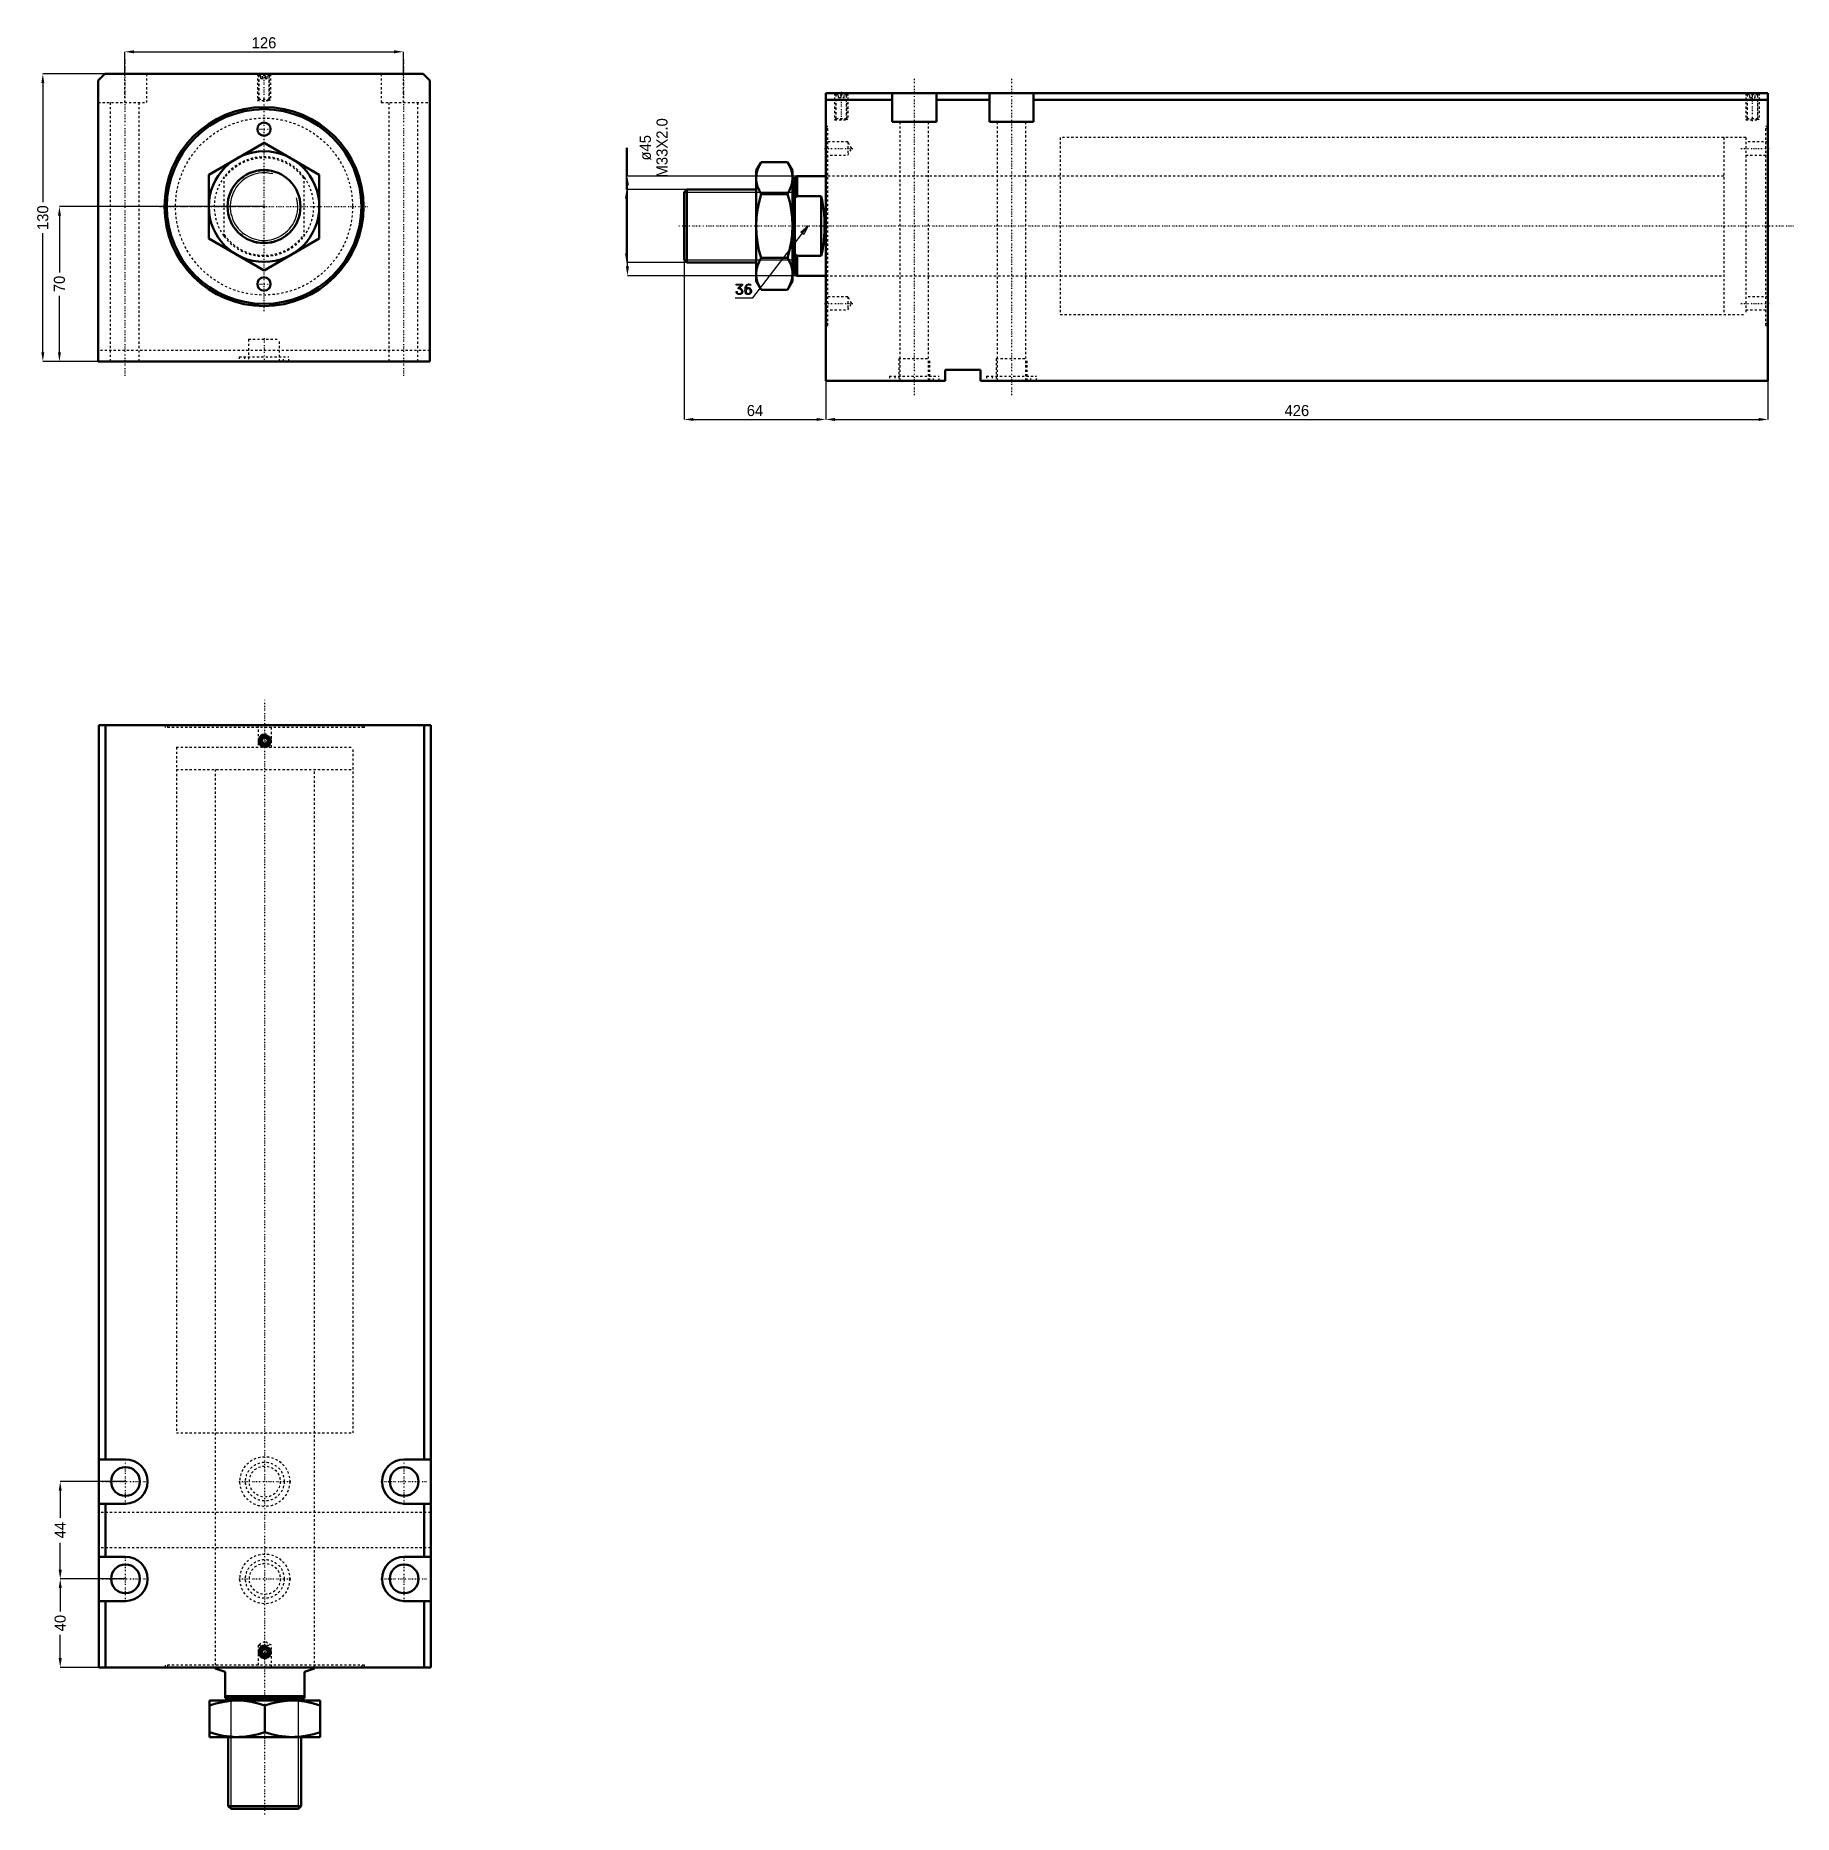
# Model space of a CAD drawing. Header units: millimetres. Extents: x -103 to 691, y -727 to 77.
import ezdxf

# ---------------------------------------------------------------- set-up
doc = ezdxf.new("R2010")
doc.units = ezdxf.units.MM
doc.linetypes.add('Center', pattern=[1.5, 0.45, -0.5, 0.05, -0.5])
doc.linetypes.add('Dashed', pattern=[2, 1, -1])
for name, color, linetype, lineweight in [('2d ConnectionPoints', 7, 'Continuous', 50), ('AM_0', 7, 'Continuous', 50), ('AM_5', 3, 'Continuous', 25), ('AM_7', 7, 'Center', 25), ('AM_9', 6, 'Dashed', 25)]:
    doc.layers.add(name, color=color, linetype=linetype, lineweight=lineweight)
doc.dimstyles.new('ISO-25', dxfattribs={"dimtxt": 2.5, "dimasz": 2.5, "dimexe": 1.25, "dimexo": 0.625, "dimtad": 1, "dimtxsty": 'Standard', "dimcen": 2.5, "dimadec": 0, "dimazin": 0, "dimtfac": 1, "dimtmove": 0, "dimatfit": 3, "dimfxl": 0, "dimarcsym": 0})

# ---------------------------------------------------------------- blocks, each defined once
blk = doc.blocks.new('1_JECX_MF_EXLA_80_300_0_rod__0_in_JECX_MF_160_EXLA_80_300_0__0')
at = {"layer": 'AM_0'}
for p, q in [((-25, 14.43), (0, 28.87)), ((0, 28.87), (25, 14.43)), ((-25, -14.43), (-25, 14.43)), ((25, 14.43), (25, -14.43)), ((0, -28.87), (-25, -14.43)), ((25, -14.43), (0, -28.87))]:
    blk.add_line(p, q, dxfattribs=at)
for radius in [25, 16.5]:
    blk.add_circle((0, 0), radius, dxfattribs=at)
at = {"layer": 'AM_5'}
blk.add_arc((0, 0), 15.27, 75, 15, dxfattribs=at)
at = {"layer": 'AM_9'}
for p, q in [((-18, -13.5), (-18, 13.5)), ((18, 13.5), (18, -13.5))]:
    blk.add_line(p, q, dxfattribs=at)
for points in [[(-18, 13.5), (-19.11, 11.88), (-20.07, 10.17), (-20.88, 8.38), (-21.53, 6.53), (-22.02, 4.63), (-22.34, 2.69), (-22.49, 0.73), (-22.47, -1.23), (-22.27, -3.18), (-21.91, -5.11), (-21.38, -7), (-20.69, -8.84), (-19.84, -10.61), (-18.84, -12.3), (-18, -13.5)], [(18, -13.5), (19.11, -11.88), (20.07, -10.17), (20.88, -8.38), (21.53, -6.53), (22.02, -4.63), (22.34, -2.69), (22.49, -0.73), (22.47, 1.23), (22.27, 3.18), (21.91, 5.11), (21.38, 7), (20.69, 8.84), (19.84, 10.61), (18.84, 12.3), (18, 13.5)]]:
    blk.add_lwpolyline(points, dxfattribs=at)
blk.add_circle((0, 0), 16.27, dxfattribs=at)
for radius, start, end in [(22.5, 36.8699, 143.1301), (22, 35.0968, 144.9032), (22, 215.0968, 324.9032), (22.5, 216.8699, 323.1301)]:
    blk.add_arc((0, 0), radius, start, end, dxfattribs=at)
blk = doc.blocks.new('2_JECX_MF_EXLA_80_300_0_body__0_in_JECX_MF_160_EXLA_80_300_0__0')
at = {"layer": 'AM_0'}
for p, q in [((-72, 60), (-75, 57)), ((-75, 57), (-75, -70)), ((72, 60), (-72, 60)), ((75, 57), (72, 60)), ((75, -70), (75, 57)), ((-75, -70), (75, -70))]:
    blk.add_line(p, q, dxfattribs=at)
for centre, radius in [((0, 0), 45), ((0, 0), 44), ((0, 35), 3), ((0, -35), 3)]:
    blk.add_circle(centre, radius, dxfattribs=at)
at = {"layer": 'AM_5', "linetype": 'Dashed'}
for p, q in [((-3, 60), (-3, 48)), ((3, 60), (3, 48))]:
    blk.add_line(p, q, dxfattribs=at)
at = {"layer": 'AM_7'}
for p, q in [((-63, 66.5), (-63, -76.5)), ((63, 66.5), (63, -76.5)), ((0, 47.4), (0, 60.6)), ((0, -47.25), (0, 47.25)), ((-3.15, 35), (3.15, 35)), ((-47.25, 0), (47.25, 0)), ((-3.15, -35), (3.15, -35)), ((0, -59.5), (0, -70.5))]:
    blk.add_line(p, q, dxfattribs=at)
at = {"layer": 'AM_9'}
for p, q in [((-63, 47), (-63, 60)), ((-53, 47), (-53, 60)), ((-3, 60), (-2.46, 59.46)), ((-2.46, 59.46), (-2.46, 48.54)), ((-2.46, 59.46), (2.46, 59.46)), ((-1.9, 60), (-2.4, 59.5)), ((-2.4, 59.5), (-2.4, 48)), ((-2.4, 59.5), (2.4, 59.5)), ((-1.44, 58), (-1.44, 60)), ((-1.44, 58), (1.44, 58)), ((-0.72, 58), (-0.72, 60)), ((0.72, 58), (0.72, 60)), ((1.44, 58), (1.44, 60)), ((2.4, 59.5), (1.9, 60)), ((2.4, 48), (2.4, 59.5)), ((2.46, 59.46), (3, 60)), ((2.46, 48.54), (2.46, 59.46)), ((53, 60), (53, 47)), ((63, 47), (63, 60)), ((-2.46, 48.54), (-3, 48)), ((-2.46, 48.54), (2.46, 48.54)), ((3, 48), (2.46, 48.54)), ((-75, 47), (-53, 47)), ((-69.5, 47), (-69.5, -70)), ((-56.5, -70), (-56.5, 47)), ((-3, 48), (3, 48)), ((53, 47), (75, 47)), ((56.5, 47), (56.5, -70)), ((69.5, -70), (69.5, 47)), ((-7, -60), (7, -60)), ((-7, -60), (-7, -70)), ((7, -70), (7, -60)), ((75, -65), (-75, -65)), ((-11.25, -67.9), (11.25, -67.9)), ((-11.25, -67.9), (-11.25, -70)), ((-8.75, -67.9), (-8.75, -70)), ((8.75, -70), (8.75, -67.9)), ((11.25, -70), (11.25, -67.9))]:
    blk.add_line(p, q, dxfattribs=at)
blk.add_circle((0, 0), 40, dxfattribs=at)
blk = doc.blocks.new('*D3')
at = {"layer": 'AM_5', "color": 0, "lineweight": -2}
for p, q in [((-63, 60), (-63, 70)), ((-58.83, 70), (58.83, 70)), ((63, 60), (63, 70))]:
    blk.add_line(p, q, dxfattribs=at)
at = {"layer": 'AM_5', "color": 0}
for points in [[(-58.83, 70.69), (-58.83, 69.31), (-63, 70)], [(58.83, 69.31), (58.83, 70.69), (63, 70)]]:
    blk.add_solid(points, dxfattribs=at)
at = {"layer": 'Defpoints', "color": 0}
for p in [(63, 70), (-63, 60), (63, 60)]:
    blk.add_point(p, dxfattribs=at)
at = {"layer": 'AM_5', "color": 0, "insert": (0, 74.05), "char_height": 5, "attachment_point": 5}
blk.add_mtext('126', dxfattribs=at)
blk = doc.blocks.new('*D4')
at = {"layer": 'AM_5', "color": 0, "lineweight": -2}
for p, q in [((-72, 60), (-100, 60)), ((-100, 55.83), (-100, 1.97)), ((-100, -65.83), (-100, -11.97)), ((-75, -70), (-100, -70))]:
    blk.add_line(p, q, dxfattribs=at)
at = {"layer": 'AM_5', "color": 0}
for points in [[(-99.31, 55.83), (-100.69, 55.83), (-100, 60)], [(-100.69, -65.83), (-99.31, -65.83), (-100, -70)]]:
    blk.add_solid(points, dxfattribs=at)
at = {"layer": 'Defpoints', "color": 0}
for p in [(-72, 60), (-100, -70), (-75, -70)]:
    blk.add_point(p, dxfattribs=at)
at = {"layer": 'AM_5', "color": 0, "insert": (-100, -5), "char_height": 5, "attachment_point": 5, "rotation": 90}
blk.add_mtext('130', dxfattribs=at)
blk = doc.blocks.new('*D5')
at = {"layer": 'AM_5', "color": 0, "lineweight": -2}
for p, q in [((0, 0), (-92.5, 0)), ((-92.5, -4.17), (-92.5, -29.72)), ((-92.5, -65.83), (-92.5, -40.28)), ((-75, -70), (-92.5, -70))]:
    blk.add_line(p, q, dxfattribs=at)
at = {"layer": 'AM_5', "color": 0}
for points in [[(-91.81, -4.17), (-93.19, -4.17), (-92.5, 0)], [(-93.19, -65.83), (-91.81, -65.83), (-92.5, -70)]]:
    blk.add_solid(points, dxfattribs=at)
at = {"layer": 'Defpoints', "color": 0}
for p in [(0, 0), (-92.5, -70), (-75, -70)]:
    blk.add_point(p, dxfattribs=at)
at = {"layer": 'AM_5', "color": 0, "insert": (-92.5, -35), "char_height": 5, "attachment_point": 5, "rotation": 90}
blk.add_mtext('70', dxfattribs=at)
blk = doc.blocks.new('1_JECX_MF_EXLA_80_300_0_rod__0_in_JECX_MF_160_EXLA_80_300_0__4')
at = {"layer": 'AM_0'}
for p, q in [((-22.5, 0), (-22.5, -0.54)), ((22.5, -0.54), (22.5, 0)), ((-18, -2), (-22.5, -0.54)), ((-18, -14), (-18, -2)), ((22.5, -0.54), (18, -2)), ((18, -2), (18, -14)), ((25, -15), (-25, -15)), ((-25, -31.5), (-25, -15)), ((-18, -13), (18, -13)), ((-18, -14), (18, -14)), ((-15.27, -14), (-16.27, -15)), ((16.27, -15), (15.27, -14)), ((25, -15), (25, -31.5)), ((0, -29.27), (0, -17.23)), ((25, -31.5), (-25, -31.5)), ((-16.5, -31.5), (-16.5, -62.77)), ((16.5, -62.77), (16.5, -31.5)), ((-16.5, -62.77), (16.5, -62.77)), ((-16.5, -62.77), (-15.27, -64)), ((-15.27, -64), (15.27, -64)), ((15.27, -64), (16.5, -62.77))]:
    blk.add_line(p, q, dxfattribs=at)
for points in [[(-12.5, -15), (-13.39, -15.01), (-16.31, -15.22), (-19.2, -15.68), (-22.12, -16.36), (-25, -17.23)], [(0, -17.23), (-3.04, -16.32), (-6.12, -15.61), (-9.3, -15.16), (-12.5, -15)], [(12.5, -15), (11.61, -15.01), (8.69, -15.22), (5.8, -15.68), (2.88, -16.36), (0, -17.23)], [(25, -17.23), (21.96, -16.32), (18.88, -15.61), (15.7, -15.16), (12.5, -15)], [(-25, -29.27), (-21.96, -30.18), (-18.88, -30.89), (-15.7, -31.34), (-12.5, -31.5)], [(-12.5, -31.5), (-11.61, -31.49), (-8.69, -31.28), (-5.8, -30.82), (-2.88, -30.14), (0, -29.27)], [(0, -29.27), (3.04, -30.18), (6.12, -30.89), (9.3, -31.34), (12.5, -31.5)], [(12.5, -31.5), (13.39, -31.49), (16.31, -31.28), (19.2, -30.82), (22.12, -30.14), (25, -29.27)]]:
    blk.add_lwpolyline(points, dxfattribs=at)
at = {"layer": 'AM_5'}
for p, q in [((-15.27, -64), (-15.27, -14)), ((15.27, -64), (15.27, -14))]:
    blk.add_line(p, q, dxfattribs=at)
at = {"layer": 'AM_7'}
blk.add_line((0, -66.5), (0, 437.5), dxfattribs=at)
at = {"layer": 'AM_9'}
for p, q in [((-40, 416), (40, 416)), ((-40, 416), (-40, 406)), ((40, 406), (40, 416)), ((-40, 406), (40, 406)), ((-22.5, 406), (-22.5, 0)), ((22.5, 0), (22.5, 406))]:
    blk.add_line(p, q, dxfattribs=at)
blk = doc.blocks.new('2_JECX_MF_EXLA_80_300_0_body__0_in_JECX_MF_160_EXLA_80_300_0__4')
at = {"layer": 'AM_0'}
for p, q in [((75, 426), (-75, 426)), ((-75, 426), (-75, 0)), ((-72, 426), (-72, 94)), ((-0.72, 420.25), (-1.44, 419)), ((-1.44, 419), (-0.72, 417.75)), ((0.72, 420.25), (-0.72, 420.25)), ((1.44, 419), (0.72, 420.25)), ((0.72, 417.75), (1.44, 419)), ((72, 426), (72, 94)), ((75, 426), (75, 0)), ((-0.72, 417.75), (0.72, 417.75)), ((-63, 94), (-75, 94)), ((75, 94), (63, 94)), ((-75, 74), (-63, 74)), ((-72, 74), (-72, 50)), ((63, 74), (75, 74)), ((72, 74), (72, 50)), ((-63, 50), (-75, 50)), ((75, 50), (63, 50)), ((-75, 30), (-63, 30)), ((-72, 30), (-72, 0)), ((63, 30), (75, 30)), ((72, 30), (72, 0)), ((-0.72, 8.25), (-1.44, 7)), ((0.72, 8.25), (-0.72, 8.25)), ((1.44, 7), (0.72, 8.25)), ((75, 0), (-75, 0)), ((-1.44, 7), (-0.72, 5.75)), ((-0.72, 5.75), (0.72, 5.75)), ((0.72, 5.75), (1.44, 7))]:
    blk.add_line(p, q, dxfattribs=at)
for centre, radius in [((0, 419), 2.46), ((0, 419), 2.4), ((0, 419), 1.9), ((-63, 84), 6.5), ((63, 84), 6.5), ((-63, 40), 6.5), ((63, 40), 6.5), ((0, 7), 2.46), ((0, 7), 2.4), ((0, 7), 1.9)]:
    blk.add_circle(centre, radius, dxfattribs=at)
for centre, start, end in [((-63, 84), 270, 90), ((63, 84), 90, 270), ((-63, 40), 270, 90), ((63, 40), 90, 270)]:
    blk.add_arc(centre, 10, start, end, dxfattribs=at)
at = {"layer": 'AM_5'}
for centre in [(0, 419), (0, 7)]:
    blk.add_arc(centre, 3, 75, 15, dxfattribs=at)
at = {"layer": 'AM_7'}
for p, q in [((-3.15, 419), (3.15, 419)), ((-63, 73.5), (-63, 94.5)), ((63, 73.5), (63, 94.5)), ((-73.5, 84), (-52.5, 84)), ((-11.81, 84), (11.81, 84)), ((52.5, 84), (73.5, 84)), ((-63, 29.5), (-63, 50.5)), ((63, 29.5), (63, 50.5)), ((-73.5, 40), (-52.5, 40)), ((-11.81, 40), (11.81, 40)), ((52.5, 40), (73.5, 40)), ((-3.15, 7), (3.15, 7))]:
    blk.add_line(p, q, dxfattribs=at)
at = {"layer": 'AM_9'}
for p, q in [((-45, 426), (-45, 425)), ((45, 425), (-45, 425)), ((-44, 426), (-44, 425)), ((-3, 426), (-3, 416)), ((3, 416), (3, 426)), ((44, 425), (44, 426)), ((45, 425), (45, 426)), ((-40, 416), (40, 416)), ((-40, 416), (-40, 106)), ((40, 106), (40, 416)), ((-40, 106), (40, 106)), ((-22.5, 106), (-22.5, 0)), ((22.5, 0), (22.5, 106)), ((75, 70), (-75, 70)), ((75, 54), (-75, 54)), ((0, 11.73), (-3, 10)), ((-3, 10), (-3, 0)), ((-3, 10), (3, 10)), ((3, 10), (0, 11.73)), ((3, 0), (3, 10)), ((45, 1), (-45, 1)), ((-45, 1), (-45, 0)), ((-44, 1), (-44, 0)), ((44, 0), (44, 1)), ((45, 0), (45, 1))]:
    blk.add_line(p, q, dxfattribs=at)
for centre, radius in [((0, 84), 11.25), ((0, 84), 8.75), ((0, 84), 7), ((0, 40), 11.25), ((0, 40), 8.75), ((0, 40), 7)]:
    blk.add_circle(centre, radius, dxfattribs=at)
blk = doc.blocks.new('*D11')
at = {"layer": 'AM_5', "color": 0, "lineweight": -2}
for p, q in [((-62.64, -576.49), (-92.14, -576.49)), ((-92.14, -580.66), (-92.14, -592.83)), ((-92.14, -616.33), (-92.14, -604.16)), ((-62.64, -620.49), (-92.14, -620.49))]:
    blk.add_line(p, q, dxfattribs=at)
at = {"layer": 'AM_5', "color": 0}
for points in [[(-92.83, -580.66), (-91.44, -580.66), (-92.14, -576.49)], [(-92.83, -616.33), (-91.44, -616.33), (-92.14, -620.49)]]:
    blk.add_solid(points, dxfattribs=at)
at = {"layer": 'Defpoints', "color": 0}
for p in [(-92.14, -576.49), (-62.64, -576.49), (-62.64, -620.49)]:
    blk.add_point(p, dxfattribs=at)
at = {"layer": 'AM_5', "color": 0, "insert": (-92.14, -598.49), "char_height": 5, "attachment_point": 5, "rotation": 90}
blk.add_mtext('44', dxfattribs=at)
blk = doc.blocks.new('*D12')
at = {"layer": 'AM_5', "color": 0, "lineweight": -2}
for p, q in [((-62.64, -620.49), (-92.14, -620.49)), ((-92.14, -624.66), (-92.14, -635.24)), ((-92.14, -656.33), (-92.14, -645.74)), ((-74.64, -660.49), (-92.14, -660.49))]:
    blk.add_line(p, q, dxfattribs=at)
at = {"layer": 'AM_5', "color": 0}
for points in [[(-92.83, -624.66), (-91.44, -624.66), (-92.14, -620.49)], [(-92.83, -656.33), (-91.44, -656.33), (-92.14, -660.49)]]:
    blk.add_solid(points, dxfattribs=at)
at = {"layer": 'Defpoints', "color": 0}
for p in [(-62.64, -620.49), (-92.14, -660.49), (-74.64, -660.49)]:
    blk.add_point(p, dxfattribs=at)
at = {"layer": 'AM_5', "color": 0, "insert": (-92.14, -640.49), "char_height": 5, "attachment_point": 5, "rotation": 90}
blk.add_mtext('40', dxfattribs=at)
blk = doc.blocks.new('1_JECX_MF_EXLA_80_300_0_rod__0_in_JECX_MF_160_EXLA_80_300_0__2')
at = {"layer": 'AM_0'}
for p, q in [((-29.27, 28.87), (-31.5, 25)), ((-31.5, 25), (-31.5, -25)), ((-29.27, 28.87), (-17.23, 28.87)), ((-15, 25), (-17.23, 28.87)), ((-15, 25), (-15, -25)), ((-62.77, 16.5), (-64, 15.27)), ((-31.5, 16.5), (-62.77, 16.5)), ((-62.77, 16.5), (-62.77, -16.5)), ((-14, 15.27), (-15, 16.27)), ((-13, 22.5), (-14, 22)), ((-14, 22), (-14, -22)), ((0, 22.5), (-13, 22.5)), ((-13, 22.5), (-13, 13.5)), ((-64, 15.27), (-64, -15.27)), ((-29.27, 14.43), (-17.23, 14.43)), ((-13, 13.5), (-14, 12.65)), ((-2, 13.5), (-13, 13.5)), ((-2, 13.5), (-2, -13.5)), ((-64, -15.27), (-62.77, -16.5)), ((-29.27, -14.43), (-17.23, -14.43)), ((-15, -16.27), (-14, -15.27)), ((-14, -12.65), (-13, -13.5)), ((-13, -13.5), (-2, -13.5)), ((-13, -13.5), (-13, -22.5)), ((-62.77, -16.5), (-31.5, -16.5)), ((-14, -22), (-13, -22.5)), ((-13, -22.5), (0, -22.5)), ((-31.5, -25), (-29.27, -28.87)), ((-29.27, -28.87), (-17.23, -28.87)), ((-17.23, -28.87), (-15, -25))]:
    blk.add_line(p, q, dxfattribs=at)
for points in [[(-29.27, 28.87), (-30.18, 27.11), (-30.89, 25.33), (-31.34, 23.5), (-31.5, 21.65)], [(-15, 21.65), (-15.01, 22.16), (-15.22, 23.85), (-15.68, 25.52), (-16.36, 27.21), (-17.23, 28.87)], [(-31.5, 21.65), (-31.49, 21.14), (-31.28, 19.45), (-30.82, 17.78), (-30.14, 16.1), (-29.27, 14.43)], [(-17.23, 14.43), (-16.32, 16.19), (-15.61, 17.97), (-15.16, 19.8), (-15, 21.65)], [(-29.27, 14.43), (-30.18, 10.92), (-30.89, 7.36), (-31.34, 3.69), (-31.5, 0)], [(-15, 0), (-15, 0.21), (-15.17, 3.78), (-15.61, 7.33), (-16.31, 10.9), (-17.23, 14.43)], [(-2, -13.5), (-1.64, -11.88), (-1.33, -10.17), (-1.06, -8.38), (-0.85, -6.53), (-0.69, -4.63), (-0.59, -2.69), (-0.54, -0.73), (-0.55, 1.23), (-0.61, 3.18), (-0.73, 5.11), (-0.9, 7), (-1.13, 8.84), (-1.4, 10.61), (-1.73, 12.3), (-2, 13.5)], [(-31.5, 0), (-31.5, -0.21), (-31.33, -3.78), (-30.89, -7.33), (-30.19, -10.9), (-29.27, -14.43)], [(-17.23, -14.43), (-16.32, -10.92), (-15.61, -7.36), (-15.16, -3.69), (-15, 0)], [(-29.27, -14.43), (-30.18, -16.19), (-30.89, -17.97), (-31.34, -19.8), (-31.5, -21.65)], [(-15, -21.65), (-15.01, -21.14), (-15.22, -19.45), (-15.68, -17.78), (-16.36, -16.1), (-17.23, -14.43)], [(-31.5, -21.65), (-31.49, -22.16), (-31.28, -23.85), (-30.82, -25.52), (-30.14, -27.21), (-29.27, -28.87)], [(-17.23, -28.87), (-16.32, -27.11), (-15.61, -25.33), (-15.16, -23.5), (-15, -21.65)]]:
    blk.add_lwpolyline(points, dxfattribs=at)
at = {"layer": 'AM_5'}
for p, q in [((-64, 15.27), (-14, 15.27)), ((-64, -15.27), (-14, -15.27))]:
    blk.add_line(p, q, dxfattribs=at)
at = {"layer": 'AM_7'}
blk.add_line((-66.5, 0), (437.5, 0), dxfattribs=at)
at = {"layer": 'AM_9'}
for p, q in [((416, 40), (406, 40)), ((406, 40), (406, -40)), ((416, 40), (416, -40)), ((406, 22.5), (0, 22.5)), ((0, -22.5), (406, -22.5)), ((406, -40), (416, -40))]:
    blk.add_line(p, q, dxfattribs=at)
blk = doc.blocks.new('2_JECX_MF_EXLA_80_300_0_body__0_in_JECX_MF_160_EXLA_80_300_0__2')
at = {"layer": 'AM_0'}
for p, q in [((0, -70), (0, 60)), ((426, 60), (0, 60)), ((30, 57), (0, 57)), ((30, 47), (30, 60)), ((50, 47), (50, 60)), ((74, 57), (50, 57)), ((74, 47), (74, 60)), ((94, 47), (94, 60)), ((426, 57), (94, 57)), ((426, -70), (426, 60)), ((30, 47), (50, 47)), ((74, 47), (94, 47)), ((54, -70), (0, -70)), ((54, -65), (54, -70)), ((70, -65), (54, -65)), ((70, -70), (70, -65)), ((426, -70), (70, -70))]:
    blk.add_line(p, q, dxfattribs=at)
at = {"layer": 'AM_5', "linetype": 'Dashed'}
for p, q in [((4, 60), (4, 48)), ((10, 60), (10, 48)), ((416, 60), (416, 48)), ((422, 60), (422, 48))]:
    blk.add_line(p, q, dxfattribs=at)
at = {"layer": 'AM_7'}
for p, q in [((40, 66.5), (40, -76.5)), ((84, 66.5), (84, -76.5)), ((7, 60.6), (7, 47.4)), ((419, 47.4), (419, 60.6)), ((-0.59, 35), (12.32, 35)), ((413.68, 35), (426.59, 35)), ((-0.59, -35), (12.32, -35)), ((413.68, -35), (426.59, -35))]:
    blk.add_line(p, q, dxfattribs=at)
at = {"layer": 'AM_9'}
for p, q in [((4, 60), (4.54, 59.46)), ((4.54, 59.46), (4.54, 48.54)), ((4.54, 59.46), (9.46, 59.46)), ((5.1, 60), (4.6, 59.5)), ((4.6, 59.5), (9.4, 59.5)), ((4.6, 59.5), (4.6, 48)), ((5.75, 58), (5.75, 60)), ((5.75, 58), (8.25, 58)), ((7, 58), (7, 60)), ((8.25, 58), (8.25, 60)), ((9.4, 59.5), (8.9, 60)), ((9.4, 48), (9.4, 59.5)), ((9.46, 59.46), (10, 60)), ((9.46, 48.54), (9.46, 59.46)), ((416, 60), (416.54, 59.46)), ((416.54, 59.46), (416.54, 48.54)), ((416.54, 59.46), (421.46, 59.46)), ((417.1, 60), (416.6, 59.5)), ((416.6, 59.5), (416.6, 48)), ((416.6, 59.5), (421.4, 59.5)), ((417.75, 58), (417.75, 60)), ((417.75, 58), (420.25, 58)), ((419, 58), (419, 60)), ((420.25, 58), (420.25, 60)), ((421.4, 59.5), (420.9, 60)), ((421.4, 48), (421.4, 59.5)), ((421.46, 59.46), (422, 60)), ((421.46, 48.54), (421.46, 59.46)), ((4.54, 48.54), (4, 48)), ((4.54, 48.54), (9.46, 48.54)), ((10, 48), (9.46, 48.54)), ((416.54, 48.54), (416, 48)), ((416.54, 48.54), (421.46, 48.54)), ((422, 48), (421.46, 48.54)), ((1, 45), (0, 45)), ((1, 44), (0, 44)), ((1, -45), (1, 45)), ((4, 48), (10, 48)), ((33.5, 47), (33.5, -70)), ((46.5, -70), (46.5, 47)), ((77.5, 47), (77.5, -70)), ((90.5, -70), (90.5, 47)), ((416, 48), (422, 48)), ((425, -45), (425, 45)), ((426, 45), (425, 45)), ((426, 44), (425, 44)), ((10, 38), (0, 38)), ((11.73, 35), (10, 38)), ((10, 38), (10, 32)), ((10, 32), (11.73, 35)), ((416, 40), (106, 40)), ((106, 40), (106, -40)), ((416, 40), (416, -40)), ((426, 38), (416, 38)), ((0, 32), (10, 32)), ((416, 32), (426, 32)), ((106, 22.5), (0, 22.5)), ((0, -22.5), (106, -22.5)), ((10, -32), (0, -32)), ((11.73, -35), (10, -32)), ((10, -32), (10, -38)), ((426, -32), (416, -32)), ((0, -38), (10, -38)), ((10, -38), (11.73, -35)), ((106, -40), (416, -40)), ((416, -38), (426, -38)), ((0, -44), (1, -44)), ((0, -45), (1, -45)), ((425, -44), (426, -44)), ((425, -45), (426, -45)), ((33, -60), (47, -60)), ((33, -60), (33, -70)), ((47, -70), (47, -60)), ((77, -60), (91, -60)), ((77, -60), (77, -70)), ((91, -70), (91, -60)), ((28.75, -67.9), (51.25, -67.9)), ((28.75, -67.9), (28.75, -70)), ((31.25, -67.9), (31.25, -70)), ((48.75, -70), (48.75, -67.9)), ((51.25, -70), (51.25, -67.9)), ((72.75, -67.9), (95.25, -67.9)), ((72.75, -67.9), (72.75, -70)), ((75.25, -67.9), (75.25, -70)), ((92.75, -70), (92.75, -67.9)), ((95.25, -70), (95.25, -67.9))]:
    blk.add_line(p, q, dxfattribs=at)
blk = doc.blocks.new('*D20')
at = {"layer": 'AM_5', "color": 0, "lineweight": -2}
for p, q in [((253.97, -78.74), (253.97, -96.24)), ((679.97, -78.74), (679.97, -96.24)), ((258.14, -96.24), (675.8, -96.24))]:
    blk.add_line(p, q, dxfattribs=at)
at = {"layer": 'AM_5', "color": 0}
for points in [[(258.14, -95.54), (258.14, -96.93), (253.97, -96.24)], [(675.8, -95.54), (675.8, -96.93), (679.97, -96.24)]]:
    blk.add_solid(points, dxfattribs=at)
at = {"layer": 'Defpoints', "color": 0}
for p in [(253.97, -78.74), (679.97, -78.74), (679.97, -96.24)]:
    blk.add_point(p, dxfattribs=at)
at = {"layer": 'AM_5', "color": 0, "insert": (466.97, -92.24), "char_height": 5, "attachment_point": 5}
blk.add_mtext('426', dxfattribs=at)
blk = doc.blocks.new('*D21')
at = {"layer": 'AM_5', "color": 0, "lineweight": -2}
for p, q in [((189.97, -8.74), (189.97, -96.24)), ((253.97, -78.74), (253.97, -96.24)), ((194.14, -96.24), (249.8, -96.24))]:
    blk.add_line(p, q, dxfattribs=at)
at = {"layer": 'AM_5', "color": 0}
for points in [[(194.14, -95.54), (194.14, -96.93), (189.97, -96.24)], [(249.8, -95.54), (249.8, -96.93), (253.97, -96.24)]]:
    blk.add_solid(points, dxfattribs=at)
at = {"layer": 'Defpoints', "color": 0}
for p in [(189.97, -8.74), (253.97, -78.74), (253.97, -96.24)]:
    blk.add_point(p, dxfattribs=at)
at = {"layer": 'AM_5', "color": 0, "insert": (221.97, -92.24), "char_height": 5, "attachment_point": 5}
blk.add_mtext('64', dxfattribs=at)
blk = doc.blocks.new('*D22')
at = {"layer": 'AM_5', "color": 0, "lineweight": -2}
for p, q in [((164.3, 13.76), (164.3, 26.59)), ((240.97, 13.76), (164.3, 13.76)), ((164.3, -27.07), (164.3, 9.59)), ((240.97, -31.24), (164.3, -31.24))]:
    blk.add_line(p, q, dxfattribs=at)
at = {"layer": 'AM_5', "color": 0}
for points in [[(163.61, 9.59), (165, 9.59), (164.3, 13.76)], [(163.61, -27.07), (165, -27.07), (164.3, -31.24)]]:
    blk.add_solid(points, dxfattribs=at)
at = {"layer": 'Defpoints', "color": 0}
for p in [(164.3, 13.76), (240.97, 13.76), (240.97, -31.24)]:
    blk.add_point(p, dxfattribs=at)
at = {"layer": 'AM_5', "color": 0, "insert": (172.47, 26.59), "char_height": 5, "attachment_point": 5, "rotation": 90}
blk.add_mtext('ø45', dxfattribs=at)
blk = doc.blocks.new('*D23')
at = {"layer": 'AM_5', "color": 0, "lineweight": -2}
for p, q in [((163.89, 7.76), (163.89, 26.59)), ((191.2, 7.76), (163.89, 7.76)), ((163.89, -21.07), (163.89, 3.59)), ((190.97, -25.24), (163.89, -25.24))]:
    blk.add_line(p, q, dxfattribs=at)
at = {"layer": 'AM_5', "color": 0}
for points in [[(163.19, 3.59), (164.58, 3.59), (163.89, 7.76)], [(163.19, -21.07), (164.58, -21.07), (163.89, -25.24)]]:
    blk.add_solid(points, dxfattribs=at)
at = {"layer": 'Defpoints', "color": 0}
for p in [(163.89, 7.76), (191.2, 7.76), (190.97, -25.24)]:
    blk.add_point(p, dxfattribs=at)
at = {"layer": 'AM_5', "color": 0, "insert": (179.97, 26.59), "char_height": 5, "attachment_point": 5, "rotation": 90}
blk.add_mtext('M33X2.0', dxfattribs=at)

msp = doc.modelspace()

# ---------------------------------------------------------------- linework, layer by layer
at = {"layer": '2d ConnectionPoints'}
for p in [(0, 0), (253.972, -8.738), (0.363, -660.492)]:
    msp.add_point(p, dxfattribs=at)
at = {"layer": 'AM_5'}
for p, q in [((220.972, -41.238), (245.972, -8.738)), ((212.972, -41.238), (220.972, -41.238))]:
    msp.add_line(p, q, dxfattribs=at)
for points in [[(245.972, -8.738), (244.092, -12.549), (242.771, -11.533), (245.972, -8.738)], [(213.904, -38.432), (213.904, -38.432), (213.91, -38.542), (213.939, -38.697), (213.939, -38.697), (213.993, -38.839), (214.042, -38.926), (214.042, -38.926), (214.101, -39.006), (214.204, -39.113), (214.204, -39.113), (214.323, -39.201), (214.411, -39.251), (214.411, -39.251), (214.505, -39.292), (214.65, -39.336), (214.65, -39.336), (214.801, -39.36), (214.905, -39.365), (214.905, -39.365), (215.016, -39.36), (215.176, -39.336), (215.176, -39.336), (215.33, -39.291), (215.429, -39.249), (215.429, -39.249), (215.522, -39.199), (215.648, -39.11), (215.648, -39.11), (215.756, -39.002), (215.819, -38.921), (215.819, -38.921), (215.871, -38.833), (215.928, -38.692), (215.928, -38.692), (215.959, -38.54), (215.965, -38.432), (215.965, -38.432), (215.957, -38.278), (215.914, -38.066), (215.914, -38.066), (215.834, -37.875), (215.76, -37.761), (215.76, -37.761), (215.672, -37.656), (215.518, -37.52), (215.518, -37.52), (215.336, -37.409), (215.199, -37.348), (215.199, -37.348), (215.053, -37.298), (214.82, -37.244), (214.82, -37.244), (214.569, -37.215), (214.392, -37.21), (214.392, -36.755), (215.711, -35.461), (213.508, -35.461), (213.508, -35.026), (216.329, -35.026), (216.329, -35.481), (214.98, -36.813), (214.98, -36.813), (215.274, -36.881), (215.649, -37.028), (215.649, -37.028), (215.944, -37.229), (216.096, -37.394), (216.096, -37.394), (216.218, -37.576), (216.349, -37.873), (216.349, -37.873), (216.419, -38.199), (216.433, -38.432), (216.433, -38.432), (216.424, -38.6), (216.376, -38.834), (216.376, -38.834), (216.287, -39.048), (216.205, -39.178), (216.205, -39.178), (216.109, -39.297), (215.945, -39.453), (215.945, -39.453), (215.757, -39.581), (215.619, -39.651), (215.619, -39.651), (215.474, -39.708), (215.251, -39.77), (215.251, -39.77), (215.022, -39.804), (214.866, -39.81), (214.866, -39.81), (214.715, -39.804), (214.495, -39.77), (214.495, -39.77), (214.285, -39.709), (214.15, -39.652), (214.15, -39.652), (214.022, -39.583), (213.849, -39.456), (213.849, -39.456), (213.7, -39.301), (213.613, -39.183), (213.613, -39.183), (213.54, -39.053), (213.461, -38.839), (213.461, -38.839), (213.418, -38.602), (213.41, -38.432), (213.904, -38.432)], [(218.938, -39.777), (218.938, -39.777), (218.718, -39.767), (218.425, -39.714), (218.425, -39.714), (218.177, -39.614), (218.036, -39.522), (218.036, -39.522), (217.913, -39.413), (217.759, -39.221), (217.759, -39.221), (217.641, -38.996), (217.583, -38.827), (217.583, -38.827), (217.537, -38.643), (217.488, -38.34), (217.488, -38.34), (217.461, -38.005), (217.456, -37.762), (217.456, -37.762), (217.472, -37.265), (217.554, -36.602), (217.554, -36.602), (217.706, -36.04), (217.847, -35.721), (217.847, -35.721), (218.022, -35.455), (218.352, -35.166), (218.352, -35.166), (218.762, -35.01), (219.081, -34.98), (219.081, -34.98), (219.234, -34.985), (219.444, -35.009), (219.444, -35.009), (219.63, -35.053), (219.741, -35.094), (219.741, -35.094), (219.843, -35.143), (219.987, -35.227), (219.987, -35.227), (220.118, -35.324), (220.199, -35.396), (219.841, -35.689), (219.841, -35.689), (219.795, -35.635), (219.713, -35.563), (219.713, -35.563), (219.615, -35.502), (219.541, -35.466), (219.541, -35.466), (219.46, -35.436), (219.329, -35.404), (219.329, -35.404), (219.185, -35.387), (219.081, -35.383), (219.081, -35.383), (218.917, -35.396), (218.699, -35.463), (218.699, -35.463), (218.514, -35.587), (218.41, -35.702), (218.41, -35.702), (218.319, -35.834), (218.205, -36.047), (218.205, -36.047), (218.119, -36.279), (218.077, -36.445), (218.077, -36.445), (218.042, -36.618), (217.999, -36.89), (217.999, -36.89), (217.966, -37.178), (217.95, -37.379), (217.95, -37.379), (218.022, -37.239), (218.145, -37.056), (218.145, -37.056), (218.285, -36.905), (218.387, -36.822), (218.387, -36.822), (218.496, -36.753), (218.673, -36.679), (218.673, -36.679), (218.866, -36.639), (219.003, -36.631), (219.003, -36.631), (219.164, -36.64), (219.391, -36.688), (219.391, -36.688), (219.601, -36.776), (219.731, -36.857), (219.731, -36.857), (219.851, -36.954), (220.01, -37.12), (220.01, -37.12), (220.143, -37.313), (220.217, -37.457), (220.217, -37.457), (220.278, -37.608), (220.345, -37.844), (220.345, -37.844), (220.381, -38.088), (220.387, -38.256), (220.387, -38.256), (220.38, -38.432), (220.341, -38.679), (220.341, -38.679), (220.268, -38.908), (220.2, -39.051), (220.2, -39.051), (220.12, -39.183), (219.977, -39.358), (219.977, -39.358), (219.809, -39.505), (219.682, -39.587), (219.682, -39.587), (219.546, -39.656), (219.33, -39.73), (219.33, -39.73), (219.1, -39.77), (218.938, -39.777)], [(218.944, -39.368), (218.944, -39.368), (219.062, -39.362), (219.223, -39.332), (219.223, -39.332), (219.369, -39.276), (219.456, -39.225), (219.456, -39.225), (219.536, -39.163), (219.64, -39.054), (219.64, -39.054), (219.726, -38.924), (219.773, -38.827), (219.773, -38.827), (219.812, -38.722), (219.854, -38.552), (219.854, -38.552), (219.876, -38.368), (219.88, -38.237), (219.88, -38.237), (219.876, -38.115), (219.855, -37.94), (219.855, -37.94), (219.816, -37.777), (219.78, -37.675), (219.78, -37.675), (219.735, -37.579), (219.654, -37.45), (219.654, -37.45), (219.554, -37.341), (219.477, -37.278), (219.477, -37.278), (219.393, -37.225), (219.253, -37.168), (219.253, -37.168), (219.097, -37.138), (218.983, -37.132), (218.983, -37.132), (218.866, -37.138), (218.701, -37.171), (218.701, -37.171), (218.551, -37.232), (218.458, -37.288), (218.458, -37.288), (218.374, -37.355), (218.261, -37.472), (218.261, -37.472), (218.168, -37.609), (218.116, -37.712), (218.116, -37.712), (218.072, -37.822), (218.025, -37.997), (218.025, -37.997), (218, -38.184), (217.995, -38.315), (217.995, -38.315), (218, -38.434), (218.023, -38.604), (218.023, -38.604), (218.066, -38.761), (218.106, -38.859), (218.106, -38.859), (218.154, -38.951), (218.242, -39.072), (218.242, -39.072), (218.348, -39.175), (218.429, -39.233), (218.429, -39.233), (218.518, -39.282), (218.664, -39.334), (218.664, -39.334), (218.827, -39.363), (218.944, -39.368)]]:
    msp.add_lwpolyline(points, dxfattribs=at)

# ---------------------------------------------------------------- block references
for name, p in [('2_JECX_MF_EXLA_80_300_0_body__0_in_JECX_MF_160_EXLA_80_300_0__0', (0, 0)), ('2_JECX_MF_EXLA_80_300_0_body__0_in_JECX_MF_160_EXLA_80_300_0__2', (253.972, -8.738)), ('1_JECX_MF_EXLA_80_300_0_rod__0_in_JECX_MF_160_EXLA_80_300_0__0', (0, 0)), ('1_JECX_MF_EXLA_80_300_0_rod__0_in_JECX_MF_160_EXLA_80_300_0__2', (253.972, -8.738)), ('1_JECX_MF_EXLA_80_300_0_rod__0_in_JECX_MF_160_EXLA_80_300_0__4', (0.363, -660.492)), ('2_JECX_MF_EXLA_80_300_0_body__0_in_JECX_MF_160_EXLA_80_300_0__4', (0.363, -660.492))]:
    msp.add_blockref(name, p)

# ---------------------------------------------------------------- dimensions: what is measured, and where the dimension line sits
for base, p1, p2, text, picture, middle in [((63, 70), (-63, 60), (63, 60), '126', '*D3', (0, 70)), ((253.972, -96.238), (189.972, -8.738), (253.972, -78.738), '64', '*D21', (221.972, -96.238)), ((679.972, -96.238), (253.972, -78.738), (679.972, -78.738), '426', '*D20', (466.972, -96.238))]:
    dim = msp.add_linear_dim(base=base, p1=p1, p2=p2, text=text, dimstyle='ISO-25', override={"dimtxt": 5, "dimasz": 4.166667, "dimexe": 0, "dimexo": 0, "dimgap": 1.5}, dxfattribs=at)
    dim.commit()
    dim.dimension.update_dxf_attribs({"geometry": picture, "text_midpoint": middle, "dimtype": 160})
for base, p1, p2, text, picture, middle in [((-100, -70), (-72, 60), (-75, -70), '130', '*D4', (-100, -5)), ((163.888, 7.762), (190.972, -25.238), (191.199, 7.762), 'M33X2.0', '*D23', (179.972, 26.595)), ((164.305, 13.762), (240.972, -31.238), (240.972, 13.762), 'ø45', '*D22', (172.472, 26.595)), ((-92.5, -70), (0, 0), (-75, -70), '70', '*D5', (-92.5, -35)), ((-92.137, -576.492), (-62.637, -620.492), (-62.637, -576.492), '44', '*D11', (-92.137, -598.492)), ((-92.137, -660.492), (-62.637, -620.492), (-74.637, -660.492), '40', '*D12', (-92.137, -640.492))]:
    dim = msp.add_linear_dim(base=base, p1=p1, p2=p2, angle=90, text=text, dimstyle='ISO-25', override={"dimtxt": 5, "dimasz": 4.166667, "dimexe": 0, "dimexo": 0, "dimgap": 1.5}, dxfattribs=at)
    dim.commit()
    dim.dimension.update_dxf_attribs({"geometry": picture, "text_midpoint": middle, "dimtype": 160, "text_rotation": 90})

doc.saveas('drawing.dxf')
